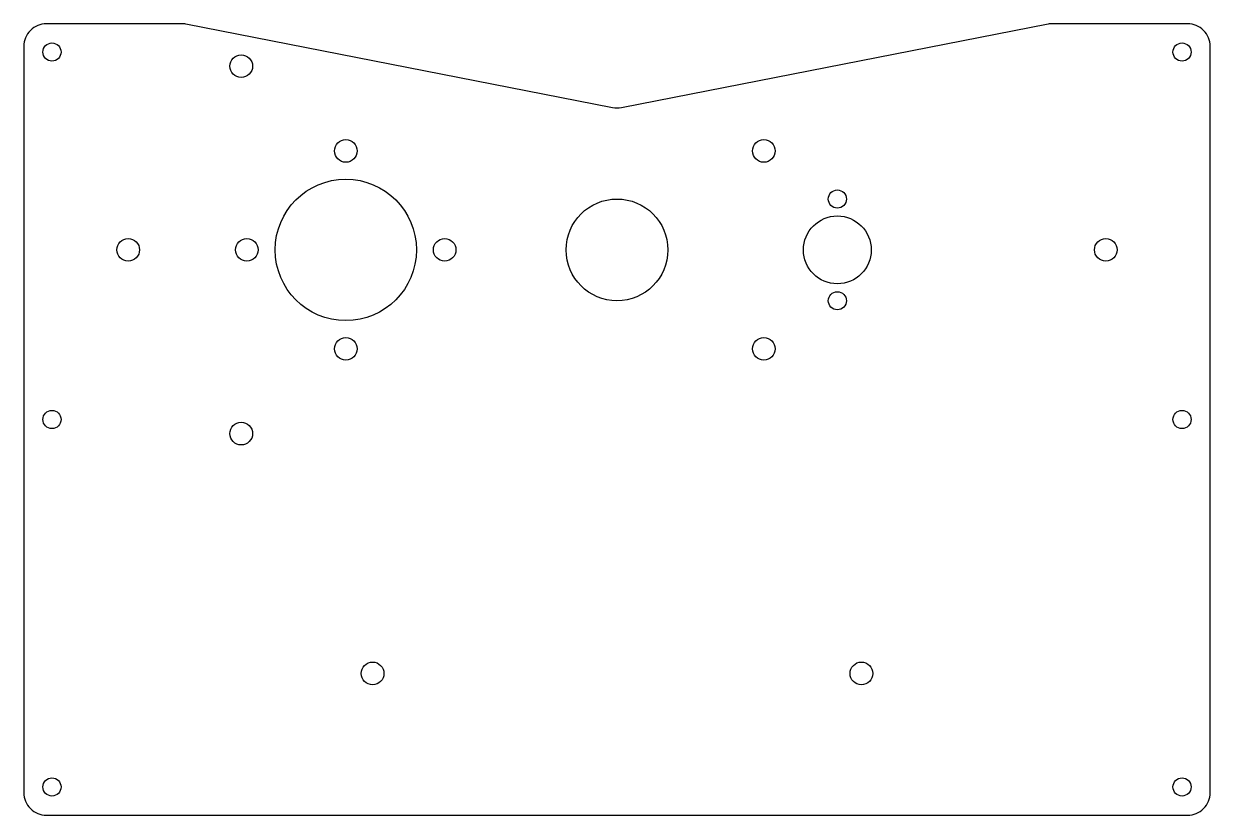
# Model space of a CAD drawing. Header units: millimetres. Extents: x -105 to 105, y -70 to 70.
import ezdxf

# ---------------------------------------------------------------- set-up
doc = ezdxf.new("R2010")
doc.units = ezdxf.units.MM

msp = doc.modelspace()

# ---------------------------------------------------------------- linework, layer by layer
msp.add_lwpolyline([(101, -70, 0.414214), (105, -66), (105, 66, 0.414214), (101, 70), (77.08, 70, 0.048323), (76.32, 69.93), (0.77, 55.15, -0.096871), (-0.77, 55.15), (-76.32, 69.93, 0.048323), (-77.08, 70), (-101, 70, 0.414214), (-105, 66), (-105, -66, 0.414214), (-101, -70)], format="xyb", close=True)
for centre, radius in [((-100, 65), 1.6), ((100, 65), 1.6), ((-66.5, 62.5), 2), ((-48, 47.5), 2), ((26, 47.5), 2), ((-48, 30), 12.5), ((39, 39), 1.6), ((0, 30), 9), ((39, 30), 6), ((-86.5, 30), 2), ((-65.5, 30), 2), ((-30.5, 30), 2), ((86.5, 30), 2), ((39, 21), 1.6), ((-48, 12.5), 2), ((26, 12.5), 2), ((-100, 0), 1.6), ((100, 0), 1.6), ((-66.5, -2.5), 2), ((-43.25, -44.91), 2), ((43.25, -44.91), 2), ((-100, -65), 1.6), ((100, -65), 1.6)]:
    msp.add_circle(centre, radius)

doc.saveas('drawing.dxf')
